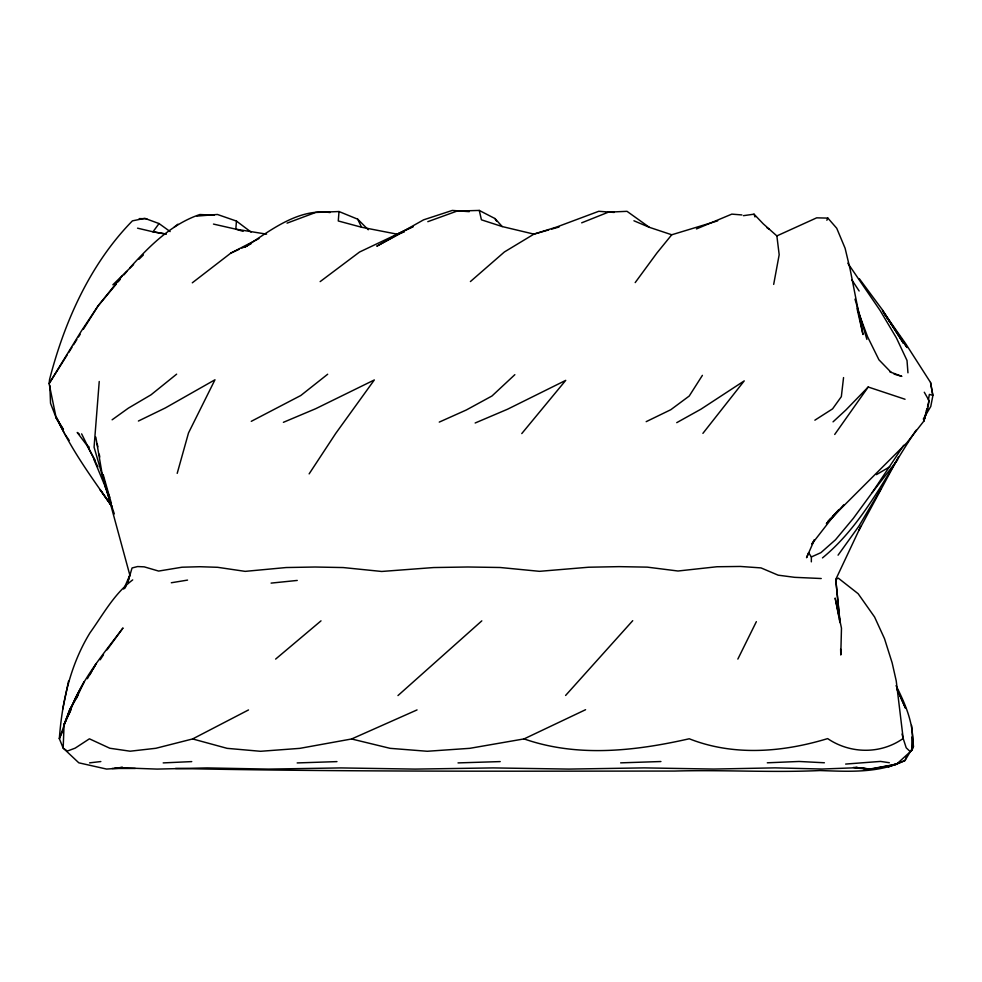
<?xml version="1.0" encoding="UTF-8"?>
<svg xmlns="http://www.w3.org/2000/svg" width="982" height="982" viewBox="0 0 982 982"><rect width="100%" height="100%" fill="white"/><g stroke="black" fill="none" stroke-linecap="round" stroke-linejoin="round"><path stroke-width="1.47" d="M853.53 767.433L871.095 769.127L896.48 764.266L912.045 750.125C915.371 727.257 906.153 705.567 896.05 685.645M811.341 561.851L811.365 556.954L808.616 552.67L806.553 557.715L814.434 539.781L811.869 544.003L831.054 519.282L843.771 504.785M911.591 725.391L913.456 746.418L912.045 750.125L909.909 751.34L906.214 747.805L903.182 738.439L896.235 680.931L892.147 662.85L884.5 638.656L874.594 617.027L858.158 593.717L838.333 578.165L835.756 579.454L840.015 622.625M196.977 216.089L217.415 214.469L236.441 221.073L235.827 229.162L243.106 231.347M99.231 381.495L94.076 447.191L106.24 489.048L109.726 497.297M287.039 223.147L315.676 212.456L339.023 211.535L338.274 220.975L361.523 227.223L397.133 234.17L404.326 231.875M132.705 579.896C114.366 593.472 103.098 614.536 89.976 632.85C70.409 664.74 62.001 701.713 59.35 738.66L63.167 748.112L78.806 762.818L106.559 769.066L124.174 767.899L157.095 769.09L207.006 767.924L268.503 769.102L340.877 767.924L415.067 769.102L493.074 767.912L568.897 769.09L644.217 767.887L713.681 769.066L775.068 767.863L822.044 769.029L853.874 767.838L869.438 769.188L856.255 767.47M843.55 377.579L841.341 396.654L832.576 408.868L814.864 420.186M924.283 392.235L929.033 400.57L927.83 408.635L923.792 421.168L906.963 442.661L827.617 521.896L830.686 518.545M69.059 713.889C79.972 681.692 102.668 654.834 123.02 627.964L107.05 649.863M926.468 411.163L926.947 408.365M928.395 399.993L929.365 394.408L932.79 395.329L930.543 382.489L905.465 343.381L883.64 312.423M773.681 284.399L779.18 254.731L776.872 235.913L763.235 223.822L754.041 214.174L743.435 215.672M62.738 709.164L68.531 681.152M926.787 409.396L923.792 421.168L926.222 412.55M927.536 406.462L929.033 400.57M177.202 473.361L188.507 432.952L214.972 379.776L165.332 407.947L138.401 421.033M127.795 582.338L132.054 567.964L137.603 566.553L144.207 566.847L158.63 571.07L182.026 567.215L199.849 566.724L217.611 567.301L245.156 571.364L286.204 567.535L315.062 567.019L343.209 567.559L381.691 571.463L433.651 567.547L467.825 566.995L500.12 567.498L539.511 571.328L588.635 567.228L619.151 566.639L647.298 567.142L677.997 571.008L716.946 566.749L740.318 566.454L761.001 567.903L778.149 575.17L794.659 577.33L821.234 578.521M127.721 582.265L129.845 575.121L101.797 471.888L95.819 437.113M906.374 756.84L905.011 760.51C878.644 773.485 848.411 771.459 819.872 770.551C771.508 772.76 723.133 769.692 674.769 771.054C508.332 771.152 341.908 771.901 175.52 768.44M123.744 589.09L129.845 575.121M63.093 730.412L59.35 738.66L69.82 709.434L77.112 696.582M71.232 709.299L64.088 724.507L63.167 748.112L67.328 751.07L75.148 748.149L89.423 738.82L109.824 748.247L130.127 751.205L155.88 748.284L192.632 738.943L248.495 709.949M76.436 698.227L84.231 681.631L75.418 698.141L64.088 724.507L69.82 709.434L78.13 694.998M860.846 526.205L835.756 579.454L839.966 621.95M826.856 220.25L827.887 218.114L836.725 228.254L845.097 248.237L850.167 269.485L862.982 334.518L856.955 308.164M737.85 659.082L756.361 621.655M858.82 530.525L898.628 456.753M124.824 588.328L126.212 585.751M89.46 675.321L91.731 671.381M93.241 668.767L96.261 663.513L90.332 673.64M87.373 678.697L88.859 676.168M880.964 488.901L858.857 526.205L838.063 555.174M923.289 419.056L930.764 406.499L932.9 395.5L930.543 382.489M913.456 746.418L905.011 760.51L888.329 767.016M822.474 557.911C863.595 524.241 886.697 473.57 916.108 430.226M67.071 355.103L49.1 383.606L56.146 417.767L64.186 432.866M68.703 352.513L71.968 347.333M73.601 344.731L76.866 339.551M78.499 336.961L80.131 334.371M83.396 329.191L98.102 305.868L122.087 276.077M702.4 375.357L689.229 396.028L670.792 409.715L646.193 421.659M811.365 556.954L820.903 552.67L835.486 539.781L853.358 518.324L872.212 492.559L903.673 445.337M100.201 659.781L103.503 654.736M309.134 473.876L335.734 433.406L374.326 379.948L315.688 408.708L283.393 422.321M834.712 434.461L868.211 387.006L905.048 399.257M170.156 231.58L159.047 223.565L152.983 231.813L137.554 228.18M635.194 282.595L656.946 252.963L671.749 234.772L717.67 220.852M872.212 492.559L897.622 459.785M702.903 433.369L744.233 380.881L701.001 409.15L676.733 422.665M521.773 433.578L565.73 380.365L507.596 409.199L475.165 422.997M116.281 284.08L98.102 305.868L81.457 330.885L49.1 383.606L49.579 379.445C64.419 321.752 90.246 263.814 132.41 220.864L144.771 218.323L159.047 223.565M118.184 281.785L120.099 279.502M123.928 274.911L126.801 271.474M129.673 268.037C149.424 246.126 171.285 224.105 199.886 214.518L214.088 215.242M632.727 620.685L565.607 695.452M832.736 516.311L838.874 509.597M868.211 387.006L845.735 410.145L833.043 421.855M112.881 284.792L133.577 264.551M139.027 259.223L143.384 254.964M514.85 374.67L491.994 395.979L466.266 410.01L439.261 422.1M397.968 695.563L481.806 620.857M470.403 281.564L504.392 251.969L533.938 234.121L556.561 227.063L598.75 211.29L614.204 212.443M275.635 659.094L321.004 620.857M176.637 374.154L151.032 394.801L128.372 408.144L112.12 419.805M327.681 374.228L300.823 395.488L251.269 421.327M174.268 227.051L177.902 224.191M192.3 282.816L230.782 253.123L258.966 238.565M320.144 281.625L359.535 252.03L413.177 226.584L397.133 234.17M876.472 474.625L889.753 466.806M251.429 243.499L244.825 247.145C270.308 230.721 297.939 208.11 330.062 212.554M403.737 231.666L376.793 246.187L423.623 219.821L452.297 210.43L469.261 211.658M192.632 738.943L227.124 748.345L260.537 751.291L299.817 748.358L351.593 738.98L390.1 748.333L427.256 751.267L469.826 748.321L524.069 738.906L585.579 709.704M776.872 235.913L816.68 217.832L827.887 218.114M230.782 253.123L239.092 249.342M241.867 248.09L247.415 245.574M351.593 738.98L417.043 709.912M696.459 228.929L731.811 214.125L741.901 214.948M581.675 222.828L608.398 212.161L627.019 211.326L649.323 227.308L671.749 234.772M427.808 221.674L457.047 211.081L479.277 210.43L494.953 218.544L502.219 226.56L533.938 234.121L548.705 229.935M551.651 229.101L559.04 227.014M171.31 582.756L187.537 580.104M122.443 767.359L114.845 768.292L122.308 767.396M89.608 762.854L100.839 761.553M271.093 583.112L297.251 580.436M845.649 764.07L880.498 761.418L889.324 762.719M893.902 764.413L896.48 764.266L868.898 769.188L871.095 769.127L855.138 767.421M163.184 762.904L191.748 761.602M135.32 768.452L112.034 768.464M767.298 762.805L799.053 761.467L824.389 762.769M297.178 762.928L336.961 761.615M620.636 762.854L660.923 761.529M458.017 762.904L500.206 761.59M139.26 218.618L146.784 218.753M856.353 767.47L863.706 768.427M266.588 234.158L235.827 229.162L213.475 224.08M165.933 233.937L152.983 231.813L166.118 234.182M524.069 738.906C577.563 757.625 635.145 751.046 689.254 738.771C733.664 756.349 782.789 752.273 827.642 738.599C850.24 753.955 880.768 754.434 903.182 738.439L902.028 734.057M894.074 374.093L901.832 376.364L889.778 371.797M502.219 226.56L481.425 219.821L479.277 210.43M339.023 211.535L357.73 219.207L368.287 229.763M633.93 220.778L649.323 227.308M767.04 227.849L769.397 229.346M236.441 221.073L251.073 232.083M79.505 434.314L77.21 432.461L86.944 445.337L89.227 447.141M891.239 372.485L878.939 359.805L867.658 336.924L857.863 310.778M859.373 278.778L882.487 309.956L903.538 343.381L882.487 310.521L907.049 347.567L883.567 312.46M112.23 506.835C92.173 478.197 71.134 449.768 56.772 417.718M112.316 506.896L100.164 489.748L111.261 505.472M847.822 263.213L880.154 310.558L896.406 337.918L907.012 360.468L907.957 372.816M64.861 434.118L69.17 440.39M851.873 279.919L859.14 290.991M49.824 385.41L50.536 403.307L56.146 417.767L63.437 429.429M494.953 218.544L496.524 221.073M56.146 417.767L63.253 429.539M86.944 445.337L95.045 460.092M81.629 433.872L97.869 466.855M357.73 219.207L361.523 227.223M896.947 688.873L905.478 708.12L896.873 688.898M93.634 458.729L106.24 489.048M754.041 214.174L754.986 216.924M104.865 485.636L114.317 513.893M854.991 299.154L866.885 339.391M111.42 503.594L103.196 474.65M838.665 615.996L835.166 598.063L841.476 628.185L840.776 655.006L840.641 649.114M839.242 618.979L839.831 621.962M97.243 443.901L97.819 446.822M99.231 454.15L99.796 457.072M911.799 737.028L912.045 750.125M836.406 512.579L826.378 523.725L836.382 512.665"/></g></svg>
